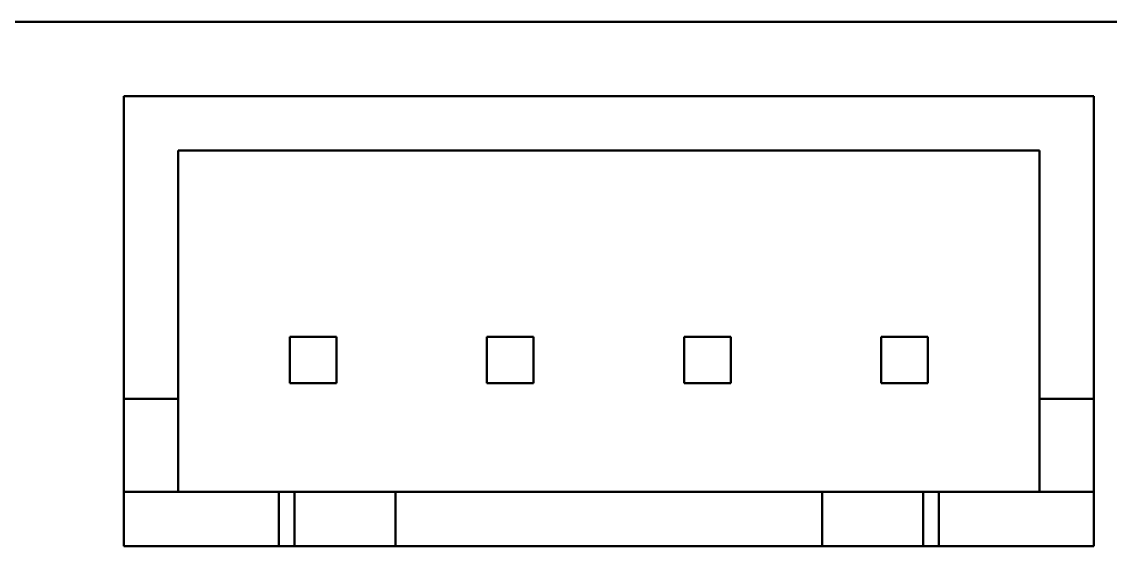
# Model space of a CAD drawing. Header units: inches. Extents: x 5.31 to 11.69, y 3.53 to 7.47.
# Drawn here: x 10.309 to 10.861, y 7.202 to 7.469 of the extents above; entities that cross this region are included whole.
import ezdxf

# ---------------------------------------------------------------- set-up
doc = ezdxf.new("R2010")
doc.units = ezdxf.units.IN
doc.header["$MEASUREMENT"] = 0
doc.layers.add('Visible (ANSI)', color=7, linetype='Continuous', lineweight=50)

msp = doc.modelspace()

# ---------------------------------------------------------------- linework, layer by layer
at = {"layer": 'Visible (ANSI)'}
for p, q in [((5.5042, 7.4685), (11.4093, 7.4685)), ((10.36087, 7.43066), (10.36087, 7.27712)), ((10.853, 7.43066), (10.36087, 7.43066)), ((10.853, 7.27712), (10.853, 7.43066)), ((10.38843, 7.40311), (10.38843, 7.27712)), ((10.82544, 7.40311), (10.38843, 7.40311)), ((10.82544, 7.27712), (10.82544, 7.40311)), ((10.44513, 7.30862), (10.44513, 7.285)), ((10.46875, 7.30862), (10.44513, 7.30862)), ((10.46875, 7.285), (10.46875, 7.30862)), ((10.54513, 7.30862), (10.54513, 7.285)), ((10.56875, 7.30862), (10.54513, 7.30862)), ((10.56875, 7.285), (10.56875, 7.30862)), ((10.64513, 7.30862), (10.64513, 7.285)), ((10.66875, 7.30862), (10.64513, 7.30862)), ((10.66875, 7.285), (10.66875, 7.30862)), ((10.74513, 7.30862), (10.74513, 7.285)), ((10.76875, 7.30862), (10.74513, 7.30862)), ((10.76875, 7.285), (10.76875, 7.30862)), ((10.44513, 7.285), (10.46875, 7.285)), ((10.54513, 7.285), (10.56875, 7.285)), ((10.64513, 7.285), (10.66875, 7.285)), ((10.74513, 7.285), (10.76875, 7.285)), ((10.36087, 7.27712), (10.36087, 7.22988)), ((10.38843, 7.27712), (10.36087, 7.27712)), ((10.38843, 7.22988), (10.38843, 7.27712)), ((10.853, 7.27712), (10.82544, 7.27712)), ((10.82544, 7.27712), (10.82544, 7.22988)), ((10.853, 7.22988), (10.853, 7.27712)), ((10.36087, 7.22988), (10.43961, 7.22988)), ((10.36087, 7.22988), (10.36087, 7.20232)), ((10.43961, 7.22988), (10.43961, 7.20232)), ((10.44749, 7.22988), (10.43961, 7.22988)), ((10.43961, 7.22988), (10.43961, 7.20232)), ((10.44749, 7.22988), (10.44749, 7.20232)), ((10.44749, 7.22988), (10.45143, 7.22988)), ((10.49867, 7.22988), (10.45143, 7.22988)), ((10.49867, 7.22988), (10.7152, 7.22988)), ((10.49867, 7.20232), (10.49867, 7.22988)), ((10.7152, 7.22988), (10.7152, 7.20232)), ((10.76245, 7.22988), (10.7152, 7.22988)), ((10.76245, 7.22988), (10.76639, 7.22988)), ((10.77426, 7.22988), (10.76639, 7.22988)), ((10.76639, 7.22988), (10.76639, 7.20232)), ((10.77426, 7.22988), (10.77426, 7.20232)), ((10.77426, 7.22988), (10.853, 7.22988)), ((10.77426, 7.20232), (10.77426, 7.22988)), ((10.853, 7.20232), (10.853, 7.22988)), ((10.36087, 7.20232), (10.43961, 7.20232)), ((10.44749, 7.20232), (10.43961, 7.20232)), ((10.45143, 7.20232), (10.44749, 7.20232)), ((10.45143, 7.20232), (10.49867, 7.20232)), ((10.49867, 7.20232), (10.7152, 7.20232)), ((10.7152, 7.20232), (10.76245, 7.20232)), ((10.76639, 7.20232), (10.76245, 7.20232)), ((10.77426, 7.20232), (10.76639, 7.20232)), ((10.77426, 7.20232), (10.853, 7.20232))]:
    msp.add_line(p, q, dxfattribs=at)

doc.saveas('drawing.dxf')
